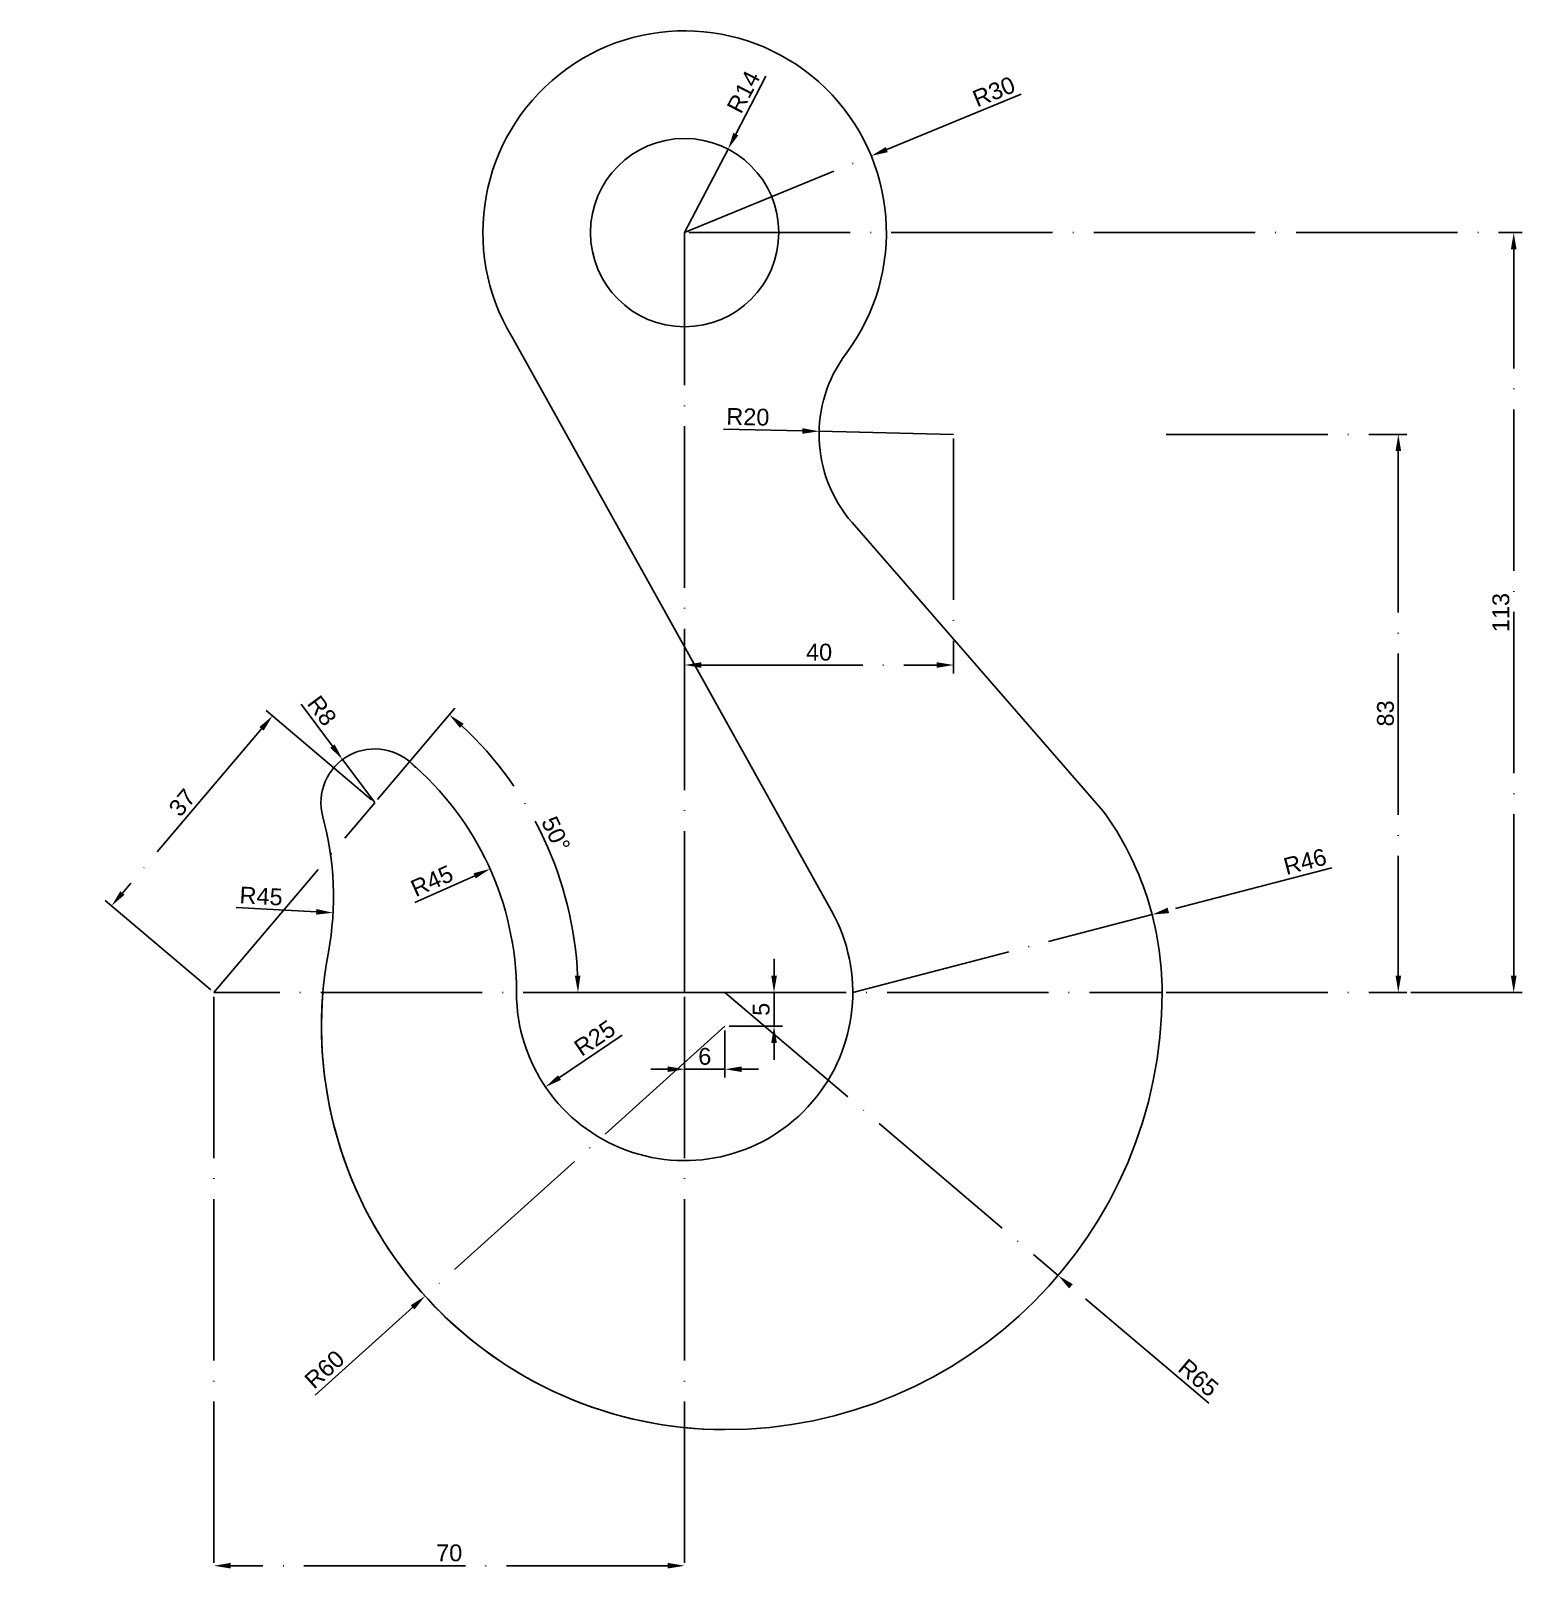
# Model space of a CAD drawing. Header units: millimetres. Extents: x 2092 to 2314, y 2038 to 2268.
import ezdxf

# ---------------------------------------------------------------- set-up
doc = ezdxf.new("R2010")
doc.units = ezdxf.units.MM
doc.linetypes.add('ACAD_ISO04W100', pattern=[30, 24, -3, 0, -3])
doc.layers.add('Cotas', color=5, linetype='ACAD_ISO04W100')
doc.layers.add('Ocultas', color=7, linetype='ACAD_ISO04W100', transparency=0.45)
doc.styles.get("Standard").update_dxf_attribs({"font": 'arial.ttf'})
doc.dimstyles.new('ISO-25', dxfattribs={"dimtxt": 2.5, "dimasz": 2.5, "dimexe": 1.25, "dimexo": 0.625, "dimtad": 1, "dimtxsty": 'Standard', "dimcen": 2.5, "dimadec": 0, "dimazin": 0, "dimtfac": 1, "dimtmove": 0, "dimatfit": 3, "dimfxl": 1, "dimarcsym": 0})

# ---------------------------------------------------------------- blocks, each defined once
blk = doc.blocks.new('*D1')
at = {"layer": 'Cotas', "color": 0, "lineweight": -2, "transparency": 16777216}
for p, q in [((2119.6, 2124.2), (2119.6, 2038.34)), ((2189.6, 2124.2), (2189.6, 2038.34)), ((2187.1, 2039.59), (2122.1, 2039.59))]:
    blk.add_line(p, q, dxfattribs=at)
at = {"layer": 'Cotas', "color": 0, "transparency": 16777216}
for points in [[(2122.1, 2040.01), (2122.1, 2039.18), (2119.6, 2039.59)], [(2187.1, 2040.01), (2187.1, 2039.18), (2189.6, 2039.59)]]:
    blk.add_solid(points, dxfattribs=at)
at = {"layer": 'Defpoints', "color": 0, "transparency": 16777216}
for p in [(2119.6, 2124.83), (2189.6, 2124.83), (2119.6, 2039.59)]:
    blk.add_point(p, dxfattribs=at)
at = {"layer": 'Cotas', "color": 0, "transparency": 16777216, "insert": (2154.6, 2041.49), "char_height": 2.5, "attachment_point": 5}
blk.add_mtext('70', dxfattribs=at)
blk = doc.blocks.new('*D2')
at = {"layer": 'Cotas', "color": 0, "lineweight": -2, "transparency": 16777216}
for p, q in [((2189.6, 2119.2), (2189.6, 2112.17)), ((2195.6, 2119.2), (2195.6, 2112.17)), ((2187.1, 2113.42), (2184.6, 2113.42)), ((2195.6, 2113.42), (2189.6, 2113.42)), ((2198.1, 2113.42), (2200.6, 2113.42))]:
    blk.add_line(p, q, dxfattribs=at)
at = {"layer": 'Cotas', "color": 0, "transparency": 16777216}
for points in [[(2187.1, 2113.84), (2187.1, 2113.01), (2189.6, 2113.42)], [(2198.1, 2113.84), (2198.1, 2113.01), (2195.6, 2113.42)]]:
    blk.add_solid(points, dxfattribs=at)
at = {"layer": 'Defpoints', "color": 0, "transparency": 16777216}
for p in [(2189.6, 2119.83), (2195.6, 2119.83), (2189.6, 2113.42)]:
    blk.add_point(p, dxfattribs=at)
at = {"layer": 'Cotas', "color": 0, "transparency": 16777216, "insert": (2192.6, 2115.32), "char_height": 2.5, "attachment_point": 5}
blk.add_mtext('6', dxfattribs=at)
blk = doc.blocks.new('*D3')
at = {"layer": 'Cotas', "color": 0, "lineweight": -2, "transparency": 16777216}
for p, q in [((2202.9, 2127.33), (2202.9, 2129.83)), ((2196.23, 2124.83), (2204.15, 2124.83)), ((2202.9, 2119.83), (2202.9, 2124.83)), ((2196.23, 2119.83), (2204.15, 2119.83)), ((2202.9, 2117.33), (2202.9, 2114.83))]:
    blk.add_line(p, q, dxfattribs=at)
at = {"layer": 'Cotas', "color": 0, "transparency": 16777216}
for points in [[(2202.48, 2127.33), (2203.32, 2127.33), (2202.9, 2124.83)], [(2202.48, 2117.33), (2203.32, 2117.33), (2202.9, 2119.83)]]:
    blk.add_solid(points, dxfattribs=at)
at = {"layer": 'Defpoints', "color": 0, "transparency": 16777216}
for p in [(2195.6, 2124.83), (2202.9, 2124.83), (2195.6, 2119.83)]:
    blk.add_point(p, dxfattribs=at)
at = {"layer": 'Cotas', "color": 0, "transparency": 16777216, "insert": (2201, 2122.33), "char_height": 2.5, "attachment_point": 5, "rotation": 90}
blk.add_mtext('5', dxfattribs=at)
blk = doc.blocks.new('*D4')
at = {"layer": 'Cotas', "color": 0, "lineweight": -2, "transparency": 16777216}
blk.add_line((2180.3, 2118.51), (2170.99, 2112.18), dxfattribs=at)
at = {"layer": 'Cotas', "color": 0, "transparency": 16777216}
blk.add_solid([(2170.76, 2112.53), (2171.23, 2111.84), (2168.92, 2110.78)], dxfattribs=at)
at = {"layer": 'Defpoints', "color": 0, "transparency": 16777216}
for p in [(2189.6, 2124.83), (2168.92, 2110.78)]:
    blk.add_point(p, dxfattribs=at)
at = {"layer": 'Cotas', "color": 0, "transparency": 16777216, "insert": (2176.24, 2118.05), "char_height": 2.5, "attachment_point": 5, "rotation": 34.1844}
blk.add_mtext('R25', dxfattribs=at)
blk = doc.blocks.new('*D5')
at = {"layer": 'Cotas', "color": 0, "lineweight": -2, "transparency": 16777216}
blk.add_line((2149.5, 2138.21), (2158.39, 2142.19), dxfattribs=at)
at = {"layer": 'Cotas', "color": 0, "transparency": 16777216}
blk.add_solid([(2158.22, 2142.57), (2158.56, 2141.81), (2160.68, 2143.21)], dxfattribs=at)
at = {"layer": 'Defpoints', "color": 0, "transparency": 16777216}
for p in [(2160.68, 2143.21), (2119.6, 2124.83)]:
    blk.add_point(p, dxfattribs=at)
at = {"layer": 'Cotas', "color": 0, "transparency": 16777216, "insert": (2152.03, 2141.42), "char_height": 2.5, "attachment_point": 5, "rotation": 24.1155}
blk.add_mtext('R45', dxfattribs=at)
blk = doc.blocks.new('*D6')
at = {"layer": 'Cotas', "color": 0, "lineweight": -2, "transparency": 16777216}
blk.add_line((2122.91, 2137.47), (2134.83, 2136.82), dxfattribs=at)
at = {"layer": 'Cotas', "color": 0, "transparency": 16777216}
blk.add_solid([(2134.85, 2137.24), (2134.81, 2136.41), (2137.32, 2136.69)], dxfattribs=at)
at = {"layer": 'Defpoints', "color": 0, "transparency": 16777216}
for p in [(2092.39, 2139.11), (2137.32, 2136.69)]:
    blk.add_point(p, dxfattribs=at)
at = {"layer": 'Cotas', "color": 0, "transparency": 16777216, "insert": (2126.63, 2139.16), "char_height": 2.5, "attachment_point": 5, "rotation": 356.9139}
blk.add_mtext('R45', dxfattribs=at)
blk = doc.blocks.new('*D7')
at = {"layer": 'Cotas', "color": 0, "lineweight": -2, "transparency": 16777216}
for p, q in [((2132.58, 2167.71), (2137.24, 2161.47)), ((2143.52, 2153.06), (2138.74, 2159.47))]:
    blk.add_line(p, q, dxfattribs=at)
at = {"layer": 'Cotas', "color": 0, "transparency": 16777216}
blk.add_solid([(2137.57, 2161.72), (2136.91, 2161.22), (2138.74, 2159.47)], dxfattribs=at)
at = {"layer": 'Defpoints', "color": 0, "transparency": 16777216}
for p in [(2138.74, 2159.47), (2143.52, 2153.06)]:
    blk.add_point(p, dxfattribs=at)
at = {"layer": 'Cotas', "color": 0, "transparency": 16777216, "insert": (2135.68, 2166.73), "char_height": 2.5, "attachment_point": 5, "rotation": 306.758}
blk.add_mtext('R8', dxfattribs=at)
blk = doc.blocks.new('*D10')
at = {"layer": 'Cotas', "color": 0, "lineweight": -2, "transparency": 16777216}
for p, q in [((2285.83, 2143.37), (2261.54, 2137.04)), ((2214.6, 2124.83), (2259.12, 2136.41))]:
    blk.add_line(p, q, dxfattribs=at)
at = {"layer": 'Cotas', "color": 0, "transparency": 16777216}
blk.add_solid([(2261.43, 2137.45), (2261.64, 2136.64), (2259.12, 2136.41)], dxfattribs=at)
at = {"layer": 'Defpoints', "color": 0, "transparency": 16777216}
for p in [(2259.12, 2136.41), (2214.6, 2124.83)]:
    blk.add_point(p, dxfattribs=at)
at = {"layer": 'Cotas', "color": 0, "transparency": 16777216, "insert": (2281.86, 2144.3), "char_height": 2.5, "attachment_point": 5, "rotation": 14.5907}
blk.add_mtext('R46', dxfattribs=at)
blk = doc.blocks.new('*D11')
at = {"layer": 'Cotas', "color": 0, "lineweight": -2, "transparency": 16777216}
for p, q in [((2195.6, 2124.83), (2245.15, 2082.75)), ((2267.53, 2063.75), (2247.05, 2081.13))]:
    blk.add_line(p, q, dxfattribs=at)
at = {"layer": 'Cotas', "color": 0, "transparency": 16777216}
blk.add_solid([(2247.32, 2081.45), (2246.78, 2080.82), (2245.15, 2082.75)], dxfattribs=at)
at = {"layer": 'Defpoints', "color": 0, "transparency": 16777216}
for p in [(2195.6, 2124.83), (2245.15, 2082.75)]:
    blk.add_point(p, dxfattribs=at)
at = {"layer": 'Cotas', "color": 0, "transparency": 16777216, "insert": (2266, 2067.54), "char_height": 2.5, "attachment_point": 5, "rotation": 319.6614}
blk.add_mtext('R65', dxfattribs=at)
blk = doc.blocks.new('*D12')
at = {"layer": 'Cotas', "color": 0, "lineweight": -2, "transparency": 16777216}
for p, q in [((2195.6, 2119.83), (2151.01, 2079.68)), ((2134.65, 2064.95), (2149.15, 2078.01))]:
    blk.add_line(p, q, dxfattribs=at)
at = {"layer": 'Cotas', "color": 0, "transparency": 16777216}
blk.add_solid([(2148.87, 2078.32), (2149.43, 2077.7), (2151.01, 2079.68)], dxfattribs=at)
at = {"layer": 'Defpoints', "color": 0, "transparency": 16777216}
for p in [(2195.6, 2119.83), (2151.01, 2079.68)]:
    blk.add_point(p, dxfattribs=at)
at = {"layer": 'Cotas', "color": 0, "transparency": 16777216, "insert": (2136.06, 2068.78), "char_height": 2.5, "attachment_point": 5, "rotation": 41.9935}
blk.add_mtext('R60', dxfattribs=at)
blk = doc.blocks.new('*D13')
at = {"layer": 'Cotas', "color": 0, "lineweight": -2, "transparency": 16777216}
for p, q in [((2143.05, 2153.46), (2127.36, 2166.75)), ((2126.69, 2164.04), (2106.01, 2139.62)), ((2119.13, 2125.23), (2103.44, 2138.53))]:
    blk.add_line(p, q, dxfattribs=at)
at = {"layer": 'Cotas', "color": 0, "transparency": 16777216}
for points in [[(2126.38, 2164.31), (2127.01, 2163.77), (2128.31, 2165.95)], [(2105.69, 2139.89), (2106.32, 2139.36), (2104.39, 2137.72)]]:
    blk.add_solid(points, dxfattribs=at)
at = {"layer": 'Defpoints', "color": 0, "transparency": 16777216}
for p in [(2143.52, 2153.06), (2104.39, 2137.72), (2119.6, 2124.83)]:
    blk.add_point(p, dxfattribs=at)
at = {"layer": 'Cotas', "color": 0, "transparency": 16777216, "insert": (2114.9, 2153.06), "char_height": 2.5, "attachment_point": 5, "rotation": 49.725}
blk.add_mtext('37', dxfattribs=at)
blk = doc.blocks.new('*D14')
at = {"layer": 'Cotas', "color": 0, "lineweight": -2, "transparency": 16777216}
for p, q in [((2195.36, 2208.6), (2207.11, 2208.33)), ((2229.6, 2207.83), (2209.61, 2208.28))]:
    blk.add_line(p, q, dxfattribs=at)
at = {"layer": 'Cotas', "color": 0, "transparency": 16777216}
blk.add_solid([(2207.12, 2208.75), (2207.1, 2207.92), (2209.61, 2208.28)], dxfattribs=at)
at = {"layer": 'Defpoints', "color": 0, "transparency": 16777216}
for p in [(2209.61, 2208.28), (2229.6, 2207.83)]:
    blk.add_point(p, dxfattribs=at)
at = {"layer": 'Cotas', "color": 0, "transparency": 16777216, "insert": (2199.01, 2210.42), "char_height": 2.5, "attachment_point": 5, "rotation": 358.7086}
blk.add_mtext('R20', dxfattribs=at)
blk = doc.blocks.new('*D15')
at = {"layer": 'Cotas', "color": 0, "lineweight": -2, "transparency": 16777216}
for p, q in [((2229.6, 2207.2), (2229.6, 2172.28)), ((2189.6, 2175.58), (2189.6, 2172.28)), ((2192.1, 2173.53), (2227.1, 2173.53))]:
    blk.add_line(p, q, dxfattribs=at)
at = {"layer": 'Cotas', "color": 0, "transparency": 16777216}
for points in [[(2192.1, 2173.94), (2192.1, 2173.11), (2189.6, 2173.53)], [(2227.1, 2173.94), (2227.1, 2173.11), (2229.6, 2173.53)]]:
    blk.add_solid(points, dxfattribs=at)
at = {"layer": 'Defpoints', "color": 0, "transparency": 16777216}
for p in [(2229.6, 2207.83), (2189.6, 2176.21), (2229.6, 2173.53)]:
    blk.add_point(p, dxfattribs=at)
at = {"layer": 'Cotas', "color": 0, "transparency": 16777216, "insert": (2209.6, 2175.43), "char_height": 2.5, "attachment_point": 5}
blk.add_mtext('40', dxfattribs=at)
blk = doc.blocks.new('*D16')
at = {"layer": 'Cotas', "color": 0, "lineweight": -2, "transparency": 16777216}
for p, q in [((2201.7, 2261.08), (2197.21, 2252.47)), ((2189.6, 2237.83), (2196.06, 2250.25))]:
    blk.add_line(p, q, dxfattribs=at)
at = {"layer": 'Cotas', "color": 0, "transparency": 16777216}
blk.add_solid([(2196.85, 2252.66), (2197.58, 2252.27), (2196.06, 2250.25)], dxfattribs=at)
at = {"layer": 'Defpoints', "color": 0, "transparency": 16777216}
for p in [(2196.06, 2250.25), (2189.6, 2237.83)]:
    blk.add_point(p, dxfattribs=at)
at = {"layer": 'Cotas', "color": 0, "transparency": 16777216, "insert": (2198.36, 2258.75), "char_height": 2.5, "attachment_point": 5, "rotation": 62.531}
blk.add_mtext('R14', dxfattribs=at)
blk = doc.blocks.new('*D17')
at = {"layer": 'Cotas', "color": 0, "lineweight": -2, "transparency": 16777216}
for p, q in [((2239.65, 2258.39), (2219.67, 2250.18)), ((2189.6, 2237.83), (2217.35, 2249.23))]:
    blk.add_line(p, q, dxfattribs=at)
at = {"layer": 'Cotas', "color": 0, "transparency": 16777216}
blk.add_solid([(2219.51, 2250.56), (2219.82, 2249.79), (2217.35, 2249.23)], dxfattribs=at)
at = {"layer": 'Defpoints', "color": 0, "transparency": 16777216}
for p in [(2217.35, 2249.23), (2189.6, 2237.83)]:
    blk.add_point(p, dxfattribs=at)
at = {"layer": 'Cotas', "color": 0, "transparency": 16777216, "insert": (2235.59, 2258.78), "char_height": 2.5, "attachment_point": 5, "rotation": 22.333}
blk.add_mtext('R30', dxfattribs=at)
blk = doc.blocks.new('*D18')
at = {"layer": 'Cotas', "color": 0, "lineweight": -2, "transparency": 16777216}
for p, q in [((2261.23, 2207.83), (2296.98, 2207.83)), ((2295.73, 2205.33), (2295.73, 2127.33)), ((2261.23, 2124.83), (2296.98, 2124.83))]:
    blk.add_line(p, q, dxfattribs=at)
at = {"layer": 'Cotas', "color": 0, "transparency": 16777216}
for points in [[(2295.32, 2205.33), (2296.15, 2205.33), (2295.73, 2207.83)], [(2295.32, 2127.33), (2296.15, 2127.33), (2295.73, 2124.83)]]:
    blk.add_solid(points, dxfattribs=at)
at = {"layer": 'Defpoints', "color": 0, "transparency": 16777216}
for p in [(2260.6, 2207.83), (2260.6, 2124.83), (2295.73, 2124.83)]:
    blk.add_point(p, dxfattribs=at)
at = {"layer": 'Cotas', "color": 0, "transparency": 16777216, "insert": (2293.83, 2166.33), "char_height": 2.5, "attachment_point": 5, "rotation": 90}
blk.add_mtext('83', dxfattribs=at)
blk = doc.blocks.new('*D19')
at = {"layer": 'Cotas', "color": 0, "lineweight": -2, "transparency": 16777216}
for p, q in [((2190.23, 2237.83), (2314.14, 2237.83)), ((2312.89, 2127.33), (2312.89, 2235.33)), ((2297.61, 2124.83), (2314.14, 2124.83))]:
    blk.add_line(p, q, dxfattribs=at)
at = {"layer": 'Cotas', "color": 0, "transparency": 16777216}
for points in [[(2312.47, 2235.33), (2313.31, 2235.33), (2312.89, 2237.83)], [(2312.47, 2127.33), (2313.31, 2127.33), (2312.89, 2124.83)]]:
    blk.add_solid(points, dxfattribs=at)
at = {"layer": 'Defpoints', "color": 0, "transparency": 16777216}
for p in [(2189.6, 2237.83), (2312.89, 2237.83), (2296.98, 2124.83)]:
    blk.add_point(p, dxfattribs=at)
at = {"layer": 'Cotas', "color": 0, "transparency": 16777216, "insert": (2310.99, 2181.33), "char_height": 2.5, "attachment_point": 5, "rotation": 90}
blk.add_mtext('113', dxfattribs=at)
blk = doc.blocks.new('*D20')
at = {"layer": 'Cotas', "color": 0, "lineweight": -2, "transparency": 16777216}
blk.add_line((2143.93, 2153.53), (2155.42, 2167.09), dxfattribs=at)
blk.add_arc((2119.6, 2124.83), 54.15, 2.6454, 47.0796, dxfattribs=at)
at = {"layer": 'Cotas', "color": 0, "transparency": 16777216}
for points in [[(2156.2, 2164.17), (2156.76, 2164.79), (2154.61, 2166.14)], [(2174.11, 2127.34), (2173.28, 2127.32), (2173.75, 2124.83)]]:
    blk.add_solid(points, dxfattribs=at)
at = {"layer": 'Defpoints', "color": 0, "transparency": 16777216}
for p in [(2143.52, 2153.06), (2171.5, 2140.27), (2119.6, 2124.83), (2119.6, 2124.83), (2189.6, 2124.83)]:
    blk.add_point(p, dxfattribs=at)
at = {"layer": 'Cotas', "color": 0, "transparency": 16777216, "insert": (2170.46, 2148.39), "char_height": 2.5, "attachment_point": 5, "rotation": 294.8625}
blk.add_mtext('50°', dxfattribs=at)

msp = doc.modelspace()

# ---------------------------------------------------------------- linework, layer by layer
for p, q in [((2163.893, 2222.369), (2211.445, 2136.991)), ((2251.856, 2151.814), (2214.505, 2194.711))]:
    msp.add_line(p, q)
msp.add_circle((2189.604, 2237.827), 14)
for centre, radius, start, end in [((2189.604, 2237.827), 30, 323.1301, 211.01356), ((2229.604, 2207.827), 20, 143.1301, 220.98007), ((2143.523, 2153.056), 8, 40.96824, 195.2541), ((2119.604, 2124.827), 45, 0, 49.72501), ((2195.604, 2119.827), 60, 140.04246, 140.11579), ((2092.39, 2139.111), 45, 349.41667, 15.2541), ((2214.604, 2124.827), 46, 0, 35.92137), ((2189.604, 2124.827), 25, 180, 29.11605), ((2195.604, 2119.827), 60, 169.41667, 270), ((2195.604, 2119.827), 60, 175.21981, 270), ((2195.604, 2124.827), 65, 270, 0)]:
    msp.add_arc(centre, radius, start, end)
at = {"layer": 'Ocultas'}
for p, q in [((2189.604, 2124.827), (2189.604, 2237.827)), ((2119.604, 2124.827), (2143.523, 2153.056)), ((2189.604, 2124.827), (2119.604, 2124.827)), ((2189.604, 2124.827), (2260.604, 2124.827))]:
    msp.add_line(p, q, dxfattribs=at)

# ---------------------------------------------------------------- dimensions: what is measured, and where the dimension line sits
at = {"layer": 'Cotas'}
for center, mpoint, picture, middle in [((2189.604, 2237.827), (2196.062, 2250.248), '*D16', (2198.363, 2258.752)), ((2143.523, 2153.056), (2138.735, 2159.465), '*D7', (2135.685, 2166.726))]:
    dim = msp.add_radius_dim(center=center, mpoint=mpoint, dimstyle='ISO-25', dxfattribs=at)
    dim.commit()
    dim.dimension.update_dxf_attribs({"geometry": picture, "text_midpoint": middle})
for center, mpoint, picture, middle in [((2189.604, 2237.827), (2217.354, 2249.226), '*D17', (2236.318, 2257.017)), ((2229.604, 2207.827), (2209.609, 2208.277), '*D14', (2198.968, 2208.517)), ((2214.604, 2124.827), (2259.12, 2136.415), '*D10', (2282.334, 2142.457)), ((2119.604, 2124.827), (2160.676, 2143.213), '*D5', (2152.808, 2139.69)), ((2092.39, 2139.111), (2137.325, 2136.689), '*D6', (2126.525, 2137.271)), ((2189.604, 2124.827), (2168.923, 2110.78), '*D4', (2177.309, 2116.476)), ((2195.604, 2124.827), (2245.149, 2082.752), '*D11', (2264.769, 2066.09)), ((2195.604, 2119.827), (2151.011, 2079.684), '*D12', (2137.33, 2067.368))]:
    dim = msp.add_radius_dim(center=center, mpoint=mpoint, dimstyle='ISO-25', dxfattribs=at)
    dim.commit()
    dim.dimension.update_dxf_attribs({"geometry": picture, "text_midpoint": middle, "dimtype": 164})
for base, p1, p2, picture, middle in [((2312.891, 2237.827), (2296.984, 2124.827), (2189.604, 2237.827), '*D19', (2310.989, 2181.327)), ((2295.734, 2124.827), (2260.604, 2207.827), (2260.604, 2124.827), '*D18', (2293.832, 2166.327)), ((2202.9, 2124.827), (2195.604, 2119.827), (2195.604, 2124.827), '*D3', (2201.003, 2122.327))]:
    dim = msp.add_linear_dim(base=base, p1=p1, p2=p2, angle=90, dimstyle='ISO-25', dxfattribs=at)
    dim.commit()
    dim.dimension.update_dxf_attribs({"geometry": picture, "text_midpoint": middle})
for base, p1, p2, picture, middle in [((2229.604, 2173.526), (2189.604, 2176.206), (2229.604, 2207.827), '*D15', (2209.604, 2175.427)), ((2119.604, 2039.592), (2189.604, 2124.827), (2119.604, 2124.827), '*D1', (2154.604, 2041.494)), ((2189.604, 2113.422), (2195.604, 2119.827), (2189.604, 2119.827), '*D2', (2192.604, 2115.324))]:
    dim = msp.add_linear_dim(base=base, p1=p1, p2=p2, dimstyle='ISO-25', dxfattribs=at)
    dim.commit()
    dim.dimension.update_dxf_attribs({"geometry": picture, "text_midpoint": middle})
dim = msp.add_aligned_dim(p1=(2143.523, 2153.056), p2=(2119.604, 2124.827), distance=-19.94, dimstyle='ISO-25', dxfattribs=at)
dim.commit()
dim.dimension.update_dxf_attribs({"geometry": '*D13', "text_midpoint": (2114.899, 2153.061)})
dim = msp.add_angular_dim_2l(base=(2171.504, 2140.274), line1=((2189.604, 2124.827), (2119.604, 2124.827)), line2=((2119.604, 2124.827), (2143.523, 2153.056)), dimstyle='ISO-25', dxfattribs=at)
dim.commit()
dim.dimension.update_dxf_attribs({"geometry": '*D20', "text_midpoint": (2170.461, 2148.393)})

doc.saveas('drawing.dxf')
